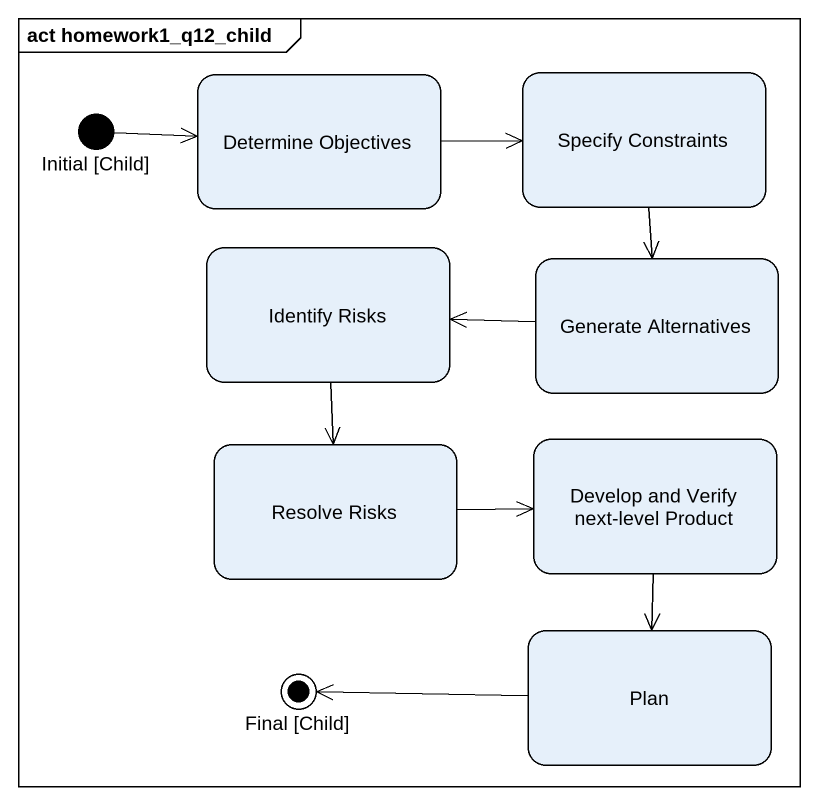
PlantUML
@startuml
mainframe act homework1_q12_child
hide empty description
state "Initial [Child]" as Initial_Child <<start>>
state "Determine Objectives" as Determine_Objectives
state "Specify Constraints" as Specify_Constraints
state "Identify Risks" as Identify_Risks
state "Generate Alternatives" as Generate_Alternatives
state "Resolve Risks" as Resolve_Risks
state "Develop and Verify next-level Product" as Develop_and_Verify_next
state Plan
state "Final [Child]" as Final_Child <<end>>
Initial_Child -right-> Determine_Objectives
Determine_Objectives -right-> Specify_Constraints
Determine_Objectives -right-> Specify_Constraints
Specify_Constraints --> Generate_Alternatives
Specify_Constraints --> Generate_Alternatives
Identify_Risks --> Resolve_Risks
Identify_Risks --> Resolve_Risks
Generate_Alternatives -left-> Identify_Risks
Generate_Alternatives -left-> Identify_Risks
Resolve_Risks -right-> Develop_and_Verify_next
Resolve_Risks -right-> Develop_and_Verify_next
Develop_and_Verify_next --> Plan
Develop_and_Verify_next --> Plan
Plan -left-> Final_Child
@enduml
